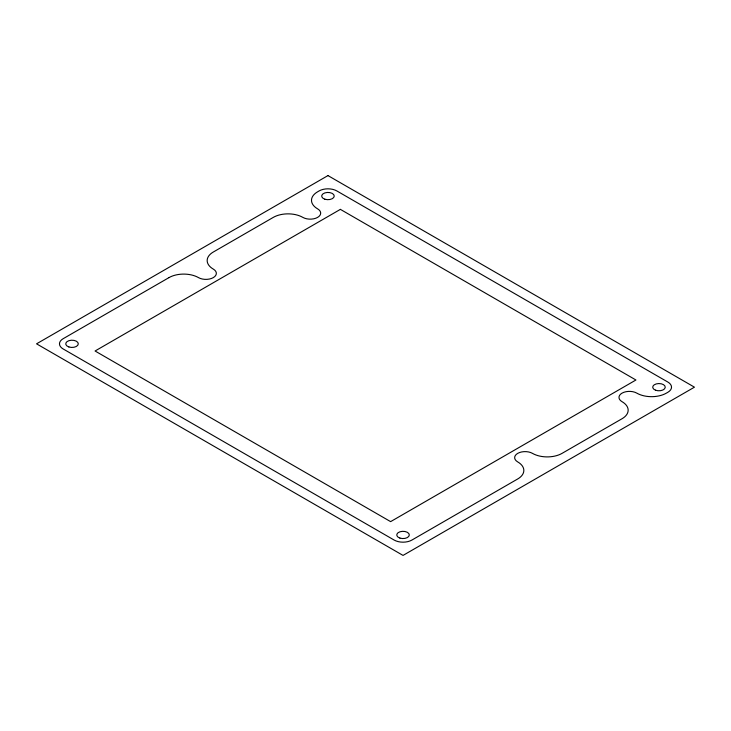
<?xml version="1.0" encoding="UTF-8"?>
<svg xmlns="http://www.w3.org/2000/svg" width="731" height="731" viewBox="0 0 731 731"><rect width="100%" height="100%" fill="white"/><g stroke="black" fill="none" stroke-linecap="round" stroke-linejoin="round"><path stroke-width="1.1" d="M327.963 175.586L36.55 343.826L403.037 555.414L694.45 387.174L327.963 175.586M168.962 277.625L63.149 338.709A12.537 7.237 0 0 0 63.149 348.952L394.164 540.063A12.537 7.237 0 0 0 411.9 540.063L517.712 478.969A20.897 12.061 0 0 0 517.712 461.91A10.453 6.031 0 0 1 517.712 453.375A10.453 6.031 0 0 1 532.488 453.375A20.897 12.061 0 0 0 562.038 453.375L622.035 418.735A20.897 12.061 0 0 0 622.035 401.675A10.453 6.031 0 0 1 622.035 393.141A10.453 6.031 0 0 1 636.82 393.141A20.897 12.061 0 0 0 666.37 393.141L667.851 392.291A12.537 7.237 0 0 0 667.851 382.048L336.836 190.937A12.537 7.237 0 0 0 319.1 190.937L317.62 191.796A20.897 12.061 0 0 0 317.62 208.856A10.453 6.031 0 0 1 317.62 217.39A10.453 6.031 0 0 1 302.844 217.39A20.897 12.061 0 0 0 273.284 217.39L213.288 252.031A20.897 12.061 0 0 0 213.288 269.09A10.453 6.031 0 0 1 213.288 277.625A10.453 6.031 0 0 1 198.512 277.625A20.897 12.061 0 0 0 168.962 277.625M340.381 209.368L95.067 350.999L390.619 521.632L635.933 380.001L340.381 209.368M68.878 346.96A6.268 3.618 0 0 0 78.29 343.826A6.268 3.618 0 0 0 68.878 340.692A6.268 3.618 0 0 0 68.878 346.96M324.829 199.197A6.268 3.618 0 0 0 334.231 196.054A6.268 3.618 0 0 0 324.829 192.92A6.268 3.618 0 0 0 324.829 199.197M655.469 390.171A6.268 3.618 0 0 0 665.237 387.43A6.268 3.618 0 0 0 656.246 383.912A6.268 3.618 0 0 0 655.469 390.171M399.903 538.08A6.268 3.618 0 0 0 409.305 534.946A6.268 3.618 0 0 0 399.903 531.803A6.268 3.618 0 0 0 399.903 538.08"/></g></svg>
